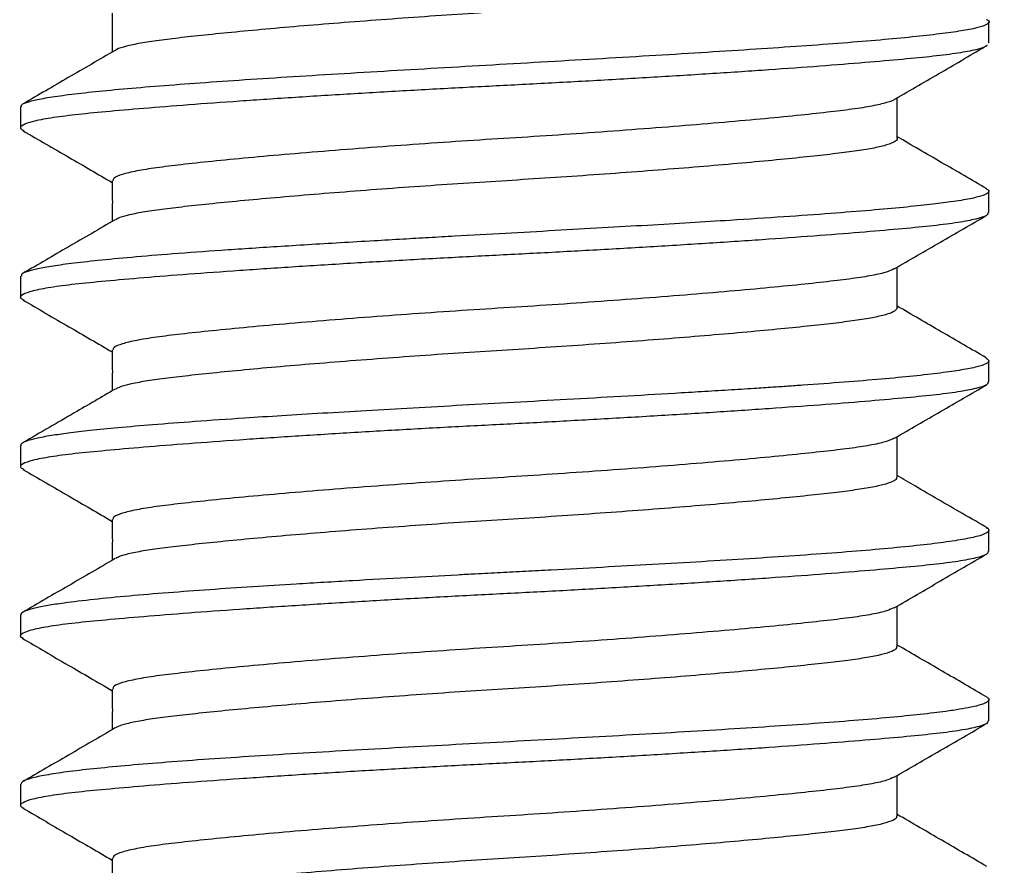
# Model space of a CAD drawing. Header units: millimetres. Extents: x 1580 to 3807, y -141 to 840.
# Drawn here: x 1886.851 to 1890.859, y 64.409 to 67.909 of the extents above; entities that cross this region are included whole.
import ezdxf

# ---------------------------------------------------------------- set-up
doc = ezdxf.new("R2010")
doc.units = ezdxf.units.MM

msp = doc.modelspace()

# ---------------------------------------------------------------- linework, layer by layer
at = {"color": 7, "linetype": 'Continuous', "lineweight": 25}
for p, q in [((1890.8561, 67.811), (1890.8561, 67.8985)), ((1886.8561, 67.5485), (1886.8561, 67.461)), ((1890.8561, 67.111), (1890.8561, 67.1985)), ((1886.8561, 66.8485), (1886.8561, 66.761)), ((1890.8561, 66.411), (1890.8561, 66.4985)), ((1886.8561, 66.1485), (1886.8561, 66.061)), ((1890.8561, 65.711), (1890.8561, 65.7985)), ((1886.8561, 65.4484), (1886.8561, 65.361)), ((1890.8561, 65.011), (1890.8561, 65.0985)), ((1886.8561, 64.7495), (1886.8561, 64.661))]:
    msp.add_line(p, q, dxfattribs=at)
for points, knots in [([(1890.4751, 68.1173), (1890.4757, 68.1161), (1890.4788, 68.1104), (1890.4626, 68.1003), (1890.4262, 68.0871), (1890.3682, 68.0745), (1890.2927, 68.0627), (1890.1999, 68.0515), (1890.0896, 68.0394), (1889.9613, 68.0266), (1889.8167, 68.0133), (1889.6582, 67.9997), (1889.489, 67.9862), (1889.3125, 67.9729), (1889.1324, 67.9602), (1888.952, 67.9482), (1888.7718, 67.9371), (1888.5915, 67.9251), (1888.4113, 67.9124), (1888.2344, 67.8992), (1888.0646, 67.8857), (1887.9053, 67.8721), (1887.7597, 67.8587), (1887.6304, 67.8459), (1887.5188, 67.8337), (1887.425, 67.8225), (1887.348, 67.8108), (1887.2904, 67.7982), (1887.2569, 67.7882), (1887.2501, 67.7824), (1887.2485, 67.781)], [0, 0, 0, 0, 0.009734, 0.048231, 0.086402, 0.123998, 0.160795, 0.197054, 0.234124, 0.271927, 0.310227, 0.348774, 0.387304, 0.425555, 0.463278, 0.500243, 0.536479, 0.573387, 0.611068, 0.649293, 0.687812, 0.726366, 0.76469, 0.802532, 0.839657, 0.875939, 0.912677, 0.950228, 0.988369, 1, 1, 1, 1]), ([(1887.2349, 67.9423), (1887.2349, 67.913), (1887.2349, 67.8571), (1887.2349, 67.8011), (1887.2349, 67.7744)], [0, 0, 0, 0, 0.522778, 1, 1, 1, 1]), ([(1890.8461, 67.9087), (1890.8471, 67.9083), (1890.859, 67.9039), (1890.8578, 67.8954), (1890.8405, 67.8832), (1890.7947, 67.8709), (1890.7244, 67.8585), (1890.6297, 67.846), (1890.5121, 67.8335), (1890.3729, 67.8209), (1890.2141, 67.8082), (1890.0377, 67.7954), (1889.8459, 67.7826), (1889.6413, 67.7697), (1889.4265, 67.7567), (1889.2043, 67.7437), (1888.9776, 67.7305), (1888.7493, 67.7173), (1888.5224, 67.7042), (1888.2999, 67.6912), (1888.0845, 67.6782), (1887.8792, 67.6653), (1887.6865, 67.6524), (1887.509, 67.6397), (1887.349, 67.627), (1887.2085, 67.6144), (1887.0894, 67.6018), (1886.9933, 67.5893), (1886.9209, 67.5769), (1886.8754, 67.5646), (1886.8548, 67.5552), (1886.8581, 67.5498), (1886.8589, 67.5485)], [0, 0, 0, 0, 0.003016, 0.038081, 0.073291, 0.108502, 0.143714, 0.178927, 0.214139, 0.249353, 0.284567, 0.319782, 0.354998, 0.390214, 0.42543, 0.460648, 0.495866, 0.531083, 0.5663, 0.601515, 0.63673, 0.671945, 0.707158, 0.742371, 0.777584, 0.812795, 0.848007, 0.883217, 0.918427, 0.953637, 0.988845, 1, 1, 1, 1]), ([(1890.8476, 67.8022), (1890.8471, 67.8012), (1890.8443, 67.795), (1890.8061, 67.7841), (1890.7336, 67.7698), (1890.6307, 67.7566), (1890.502, 67.7441), (1890.3454, 67.7304), (1890.1604, 67.7158), (1889.9496, 67.7005), (1889.7191, 67.6851), (1889.4749, 67.67), (1889.225, 67.6555), (1888.9753, 67.642), (1888.7271, 67.6295), (1888.479, 67.6161), (1888.2307, 67.6017), (1887.9881, 67.5866), (1887.758, 67.5712), (1887.5476, 67.5559), (1887.3621, 67.5412), (1887.2054, 67.5274), (1887.0767, 67.5149), (1886.9756, 67.5016), (1886.9021, 67.4874), (1886.8611, 67.4725), (1886.8495, 67.4596), (1886.8653, 67.4519), (1886.8707, 67.4492)], [0, 0, 0, 0, 0.0084084, 0.0498584, 0.0899572, 0.1291459, 0.16774, 0.2072881, 0.2483805, 0.2899766, 0.3317196, 0.3732447, 0.4141985, 0.4535517, 0.4921097, 0.531502, 0.5717473, 0.6132805, 0.6550241, 0.6966135, 0.7376918, 0.7779284, 0.8165083, 0.8557379, 0.8958664, 0.9365909, 0.978324, 1, 1, 1, 1]), ([(1887.2463, 67.781), (1887.1818, 67.7435), (1887.0555, 67.6701), (1886.9291, 67.5967), (1886.8672, 67.5608)], [0, 0, 0, 0, 0.51019, 1, 1, 1, 1]), ([(1890.4699, 67.5812), (1890.5333, 67.618), (1890.6601, 67.6917), (1890.7869, 67.7654), (1890.8504, 67.8022)], [0, 0, 0, 0, 0.499829, 1, 1, 1, 1]), ([(1890.4692, 67.5812), (1890.469, 67.5809), (1890.4666, 67.5755), (1890.4362, 67.5654), (1890.378, 67.5511), (1890.2945, 67.5379), (1890.1902, 67.5254), (1890.0633, 67.5116), (1889.9133, 67.497), (1889.7424, 67.4818), (1889.5556, 67.4664), (1889.3577, 67.4512), (1889.1551, 67.4367), (1888.9527, 67.4232), (1888.7515, 67.4108), (1888.5504, 67.3973), (1888.3492, 67.3829), (1888.1525, 67.3678), (1887.966, 67.3524), (1887.7955, 67.3372), (1887.6451, 67.3225), (1887.5181, 67.3087), (1887.4139, 67.2962), (1887.3316, 67.2829), (1887.2731, 67.2687), (1887.2392, 67.255), (1887.2381, 67.2461), (1887.2376, 67.2422)], [0, 0, 0, 0, 0.0023918, 0.0454866, 0.0871745, 0.1279133, 0.168032, 0.2091456, 0.2518673, 0.2951147, 0.3385152, 0.3816883, 0.4242656, 0.4651758, 0.505257, 0.5462081, 0.5880487, 0.6312304, 0.6746316, 0.7178718, 0.7605789, 0.8024081, 0.8425121, 0.8832934, 0.9250124, 0.9673529, 1, 1, 1, 1]), ([(1890.4772, 67.4173), (1890.4772, 67.4463), (1890.4772, 67.5024), (1890.4772, 67.5585), (1890.4772, 67.5854)], [0, 0, 0, 0, 0.518702, 1, 1, 1, 1]), ([(1886.8663, 67.4492), (1886.9299, 67.4123), (1887.0528, 67.341), (1887.1756, 67.2696), (1887.2349, 67.2351)], [0, 0, 0, 0, 0.517105, 1, 1, 1, 1]), ([(1890.4761, 67.4173), (1890.4764, 67.4167), (1890.4799, 67.4117), (1890.4658, 67.4022), (1890.4327, 67.3889), (1890.3772, 67.3762), (1890.3042, 67.3643), (1890.2137, 67.3531), (1890.1058, 67.3411), (1889.98, 67.3284), (1889.8375, 67.3152), (1889.6808, 67.3016), (1889.5128, 67.288), (1889.3371, 67.2747), (1889.1573, 67.2619), (1888.9769, 67.2498), (1888.7966, 67.2386), (1888.6163, 67.2268), (1888.436, 67.2142), (1888.2584, 67.201), (1888.0874, 67.1875), (1887.9265, 67.1739), (1887.7789, 67.1605), (1887.6471, 67.1476), (1887.5331, 67.1354), (1887.4369, 67.1241), (1887.3575, 67.1125), (1887.2971, 67.1), (1887.2601, 67.0894), (1887.2516, 67.083), (1887.2489, 67.081)], [0, 0, 0, 0, 0.004422, 0.042945, 0.081176, 0.118866, 0.155786, 0.192022, 0.228976, 0.266692, 0.304939, 0.343468, 0.382016, 0.420322, 0.458133, 0.495216, 0.531479, 0.568265, 0.605853, 0.644018, 0.682514, 0.721079, 0.759451, 0.797374, 0.834612, 0.870972, 0.907583, 0.945036, 0.98311, 1, 1, 1, 1]), ([(1890.8473, 67.2094), (1890.7846, 67.2458), (1890.6612, 67.3174), (1890.5379, 67.3891), (1890.4772, 67.4244)], [0, 0, 0, 0, 0.507591, 1, 1, 1, 1]), ([(1887.2349, 67.2423), (1887.2349, 67.213), (1887.235, 67.1571), (1887.2349, 67.1011), (1887.2349, 67.0744)], [0, 0, 0, 0, 0.522976, 1, 1, 1, 1]), ([(1890.8468, 67.2087), (1890.8491, 67.2073), (1890.8541, 67.2042), (1890.8563, 67.2001), (1890.856, 67.1965), (1890.8542, 67.1936), (1890.8482, 67.1881), (1890.8292, 67.1797), (1890.7803, 67.1678), (1890.7071, 67.1557), (1890.6132, 67.1439), (1890.5034, 67.1323), (1890.367, 67.12), (1890.2024, 67.1069), (1890.0084, 67.0931), (1889.8114, 67.0803), (1889.6212, 67.0686), (1889.445, 67.0581), (1889.2579, 67.0474), (1889.0614, 67.0362), (1888.857, 67.0248), (1888.683, 67.015), (1888.5421, 67.0071), (1888.431, 67.0007), (1888.3083, 66.9936), (1888.1768, 66.9859), (1888.0432, 66.9778), (1887.8761, 66.9674), (1887.685, 66.9548), (1887.4838, 66.9402), (1887.3138, 66.9262), (1887.1741, 66.913), (1887.0633, 66.9005), (1886.9793, 66.8886), (1886.9191, 66.8774), (1886.8809, 66.8669), (1886.8585, 66.8574), (1886.8591, 66.8513), (1886.8594, 66.8485)], [0, 0, 0, 0, 0.012226, 0.026314, 0.035432, 0.043481, 0.051851, 0.082056, 0.115822, 0.153146, 0.183484, 0.215824, 0.250167, 0.286511, 0.324857, 0.365205, 0.393227, 0.422139, 0.451941, 0.482633, 0.514216, 0.546688, 0.563264, 0.580063, 0.599089, 0.621805, 0.644049, 0.66582, 0.707923, 0.748139, 0.78647, 0.822914, 0.857472, 0.890142, 0.920926, 0.949821, 0.976829, 1, 1, 1, 1]), ([(1890.853, 67.111), (1890.8522, 67.107), (1890.8504, 67.098), (1890.8072, 67.0841), (1890.7333, 67.0699), (1890.6308, 67.0566), (1890.502, 67.0441), (1890.3454, 67.0304), (1890.1604, 67.0158), (1889.9496, 67.0005), (1889.7191, 66.9851), (1889.4749, 66.97), (1889.225, 66.9555), (1888.9753, 66.942), (1888.7271, 66.9295), (1888.479, 66.9161), (1888.2307, 66.9017), (1887.9881, 66.8866), (1887.758, 66.8712), (1887.5476, 66.8559), (1887.3621, 66.8412), (1887.2054, 66.8274), (1887.0767, 66.8149), (1886.9756, 66.8016), (1886.9021, 66.7874), (1886.8612, 66.7725), (1886.8494, 66.7599), (1886.8645, 66.7524), (1886.8693, 66.75)], [0, 0, 0, 0, 0.031573, 0.072141, 0.111388, 0.149744, 0.187517, 0.226225, 0.266444, 0.307156, 0.348011, 0.388654, 0.428737, 0.467254, 0.504992, 0.543547, 0.582937, 0.623587, 0.664444, 0.705149, 0.745354, 0.784735, 0.822495, 0.860891, 0.900166, 0.940025, 0.980871, 1, 1, 1, 1]), ([(1890.4649, 66.8779), (1890.5284, 66.9149), (1890.6555, 66.9888), (1890.7826, 67.0625), (1890.8462, 67.0995)], [0, 0, 0, 0, 0.499742, 1, 1, 1, 1]), ([(1887.2463, 67.081), (1887.1819, 67.0436), (1887.0552, 66.9699), (1886.9285, 66.8964), (1886.8663, 66.8603)], [0, 0, 0, 0, 0.508633, 1, 1, 1, 1]), ([(1890.4631, 66.878), (1890.4546, 66.8737), (1890.4364, 66.8646), (1890.3771, 66.8511), (1890.2948, 66.8379), (1890.1902, 66.8254), (1890.0633, 66.8116), (1889.9133, 66.797), (1889.7424, 66.7818), (1889.5556, 66.7664), (1889.3577, 66.7512), (1889.1551, 66.7367), (1888.9527, 66.7232), (1888.7515, 66.7108), (1888.5504, 66.6973), (1888.3492, 66.6829), (1888.1525, 66.6678), (1887.966, 66.6524), (1887.7955, 66.6372), (1887.6451, 66.6225), (1887.5181, 66.6087), (1887.4139, 66.5962), (1887.3316, 66.5829), (1887.2731, 66.5687), (1887.2392, 66.555), (1887.2381, 66.5461), (1887.2376, 66.5422)], [0, 0, 0, 0, 0.036626, 0.078701, 0.119818, 0.160309, 0.201804, 0.244923, 0.288571, 0.332375, 0.375949, 0.418921, 0.460211, 0.500664, 0.541996, 0.584225, 0.627807, 0.671611, 0.715253, 0.758356, 0.800574, 0.84105, 0.88221, 0.924316, 0.96705, 1, 1, 1, 1]), ([(1890.4772, 66.7173), (1890.4772, 66.7463), (1890.4772, 66.8023), (1890.4772, 66.8582), (1890.4772, 66.8851)], [0, 0, 0, 0, 0.519669, 1, 1, 1, 1]), ([(1886.865, 66.75), (1886.9286, 66.7131), (1887.0519, 66.6415), (1887.1752, 66.5698), (1887.2349, 66.5351)], [0, 0, 0, 0, 0.515501, 1, 1, 1, 1]), ([(1890.4769, 66.7173), (1890.475, 66.7128), (1890.4711, 66.7039), (1890.4381, 66.6907), (1890.3861, 66.6779), (1890.3152, 66.6658), (1890.2272, 66.6547), (1890.1218, 66.6428), (1889.9983, 66.6302), (1889.858, 66.617), (1889.7031, 66.6035), (1889.5365, 66.5899), (1889.3616, 66.5765), (1889.1821, 66.5637), (1889.0017, 66.5514), (1888.8214, 66.5402), (1888.6412, 66.5285), (1888.4607, 66.516), (1888.2826, 66.5029), (1888.1104, 66.4894), (1887.9479, 66.4758), (1887.7983, 66.4624), (1887.6643, 66.4494), (1887.5477, 66.437), (1887.4491, 66.4256), (1887.3674, 66.4141), (1887.3043, 66.4017), (1887.2638, 66.3907), (1887.2533, 66.3838), (1887.2495, 66.3813)], [0, 0, 0, 0, 0.037681, 0.076008, 0.113826, 0.150904, 0.18719, 0.224062, 0.261725, 0.299953, 0.338499, 0.377101, 0.415496, 0.453429, 0.490664, 0.527029, 0.563727, 0.601257, 0.639396, 0.677902, 0.716513, 0.754967, 0.793007, 0.830391, 0.866904, 0.903422, 0.94081, 0.978852, 1, 1, 1, 1]), ([(1890.8453, 66.5106), (1890.7831, 66.5467), (1890.6604, 66.6179), (1890.5377, 66.6892), (1890.4772, 66.7244)], [0, 0, 0, 0, 0.5063274, 1, 1, 1, 1]), ([(1887.2349, 66.5423), (1887.2349, 66.513), (1887.235, 66.4571), (1887.2349, 66.4011), (1887.2349, 66.3744)], [0, 0, 0, 0, 0.523199, 1, 1, 1, 1]), ([(1890.8446, 66.5095), (1890.8498, 66.506), (1890.8613, 66.4981), (1890.8476, 66.486), (1890.81, 66.4733), (1890.7463, 66.4606), (1890.6584, 66.4479), (1890.5471, 66.4353), (1890.414, 66.4226), (1890.2606, 66.41), (1890.1271, 66.4002), (1890.026, 66.3932), (1889.9593, 66.3887), (1889.8775, 66.3834), (1889.7797, 66.3772), (1889.6704, 66.3705), (1889.524, 66.3618), (1889.3389, 66.3511), (1889.1157, 66.3386), (1888.8961, 66.3265), (1888.683, 66.3147), (1888.4789, 66.3033), (1888.2855, 66.2923), (1888.1042, 66.2816), (1887.9361, 66.2714), (1887.7579, 66.26), (1887.5771, 66.2476), (1887.4033, 66.2343), (1887.2594, 66.2219), (1887.1435, 66.2104), (1887.0527, 66.1997), (1886.9773, 66.1889), (1886.9201, 66.1783), (1886.8823, 66.168), (1886.8658, 66.1605), (1886.8595, 66.1555), (1886.8566, 66.1521), (1886.8565, 66.1498), (1886.8565, 66.1485)], [0, 0, 0, 0, 0.029516, 0.064659, 0.099798, 0.134938, 0.170077, 0.205215, 0.240354, 0.275493, 0.310631, 0.322349, 0.334067, 0.348187, 0.367176, 0.385896, 0.404347, 0.440424, 0.475426, 0.50935, 0.542199, 0.57397, 0.604664, 0.634282, 0.662823, 0.690286, 0.729447, 0.766187, 0.800505, 0.8324, 0.861872, 0.888921, 0.921209, 0.94919, 0.972862, 0.981688, 0.989723, 1, 1, 1, 1]), ([(1890.853, 66.411), (1890.8522, 66.407), (1890.8504, 66.398), (1890.8072, 66.3841), (1890.7333, 66.3699), (1890.6308, 66.3566), (1890.502, 66.3441), (1890.3454, 66.3304), (1890.1604, 66.3158), (1889.9496, 66.3005), (1889.7191, 66.2851), (1889.4749, 66.27), (1889.225, 66.2555), (1888.9753, 66.242), (1888.7271, 66.2295), (1888.479, 66.2161), (1888.2307, 66.2017), (1887.9881, 66.1866), (1887.758, 66.1712), (1887.5476, 66.1559), (1887.3621, 66.1412), (1887.2054, 66.1274), (1887.0767, 66.1149), (1886.9756, 66.1016), (1886.9021, 66.0874), (1886.8612, 66.0725), (1886.8494, 66.0597), (1886.865, 66.0521), (1886.8701, 66.0495)], [0, 0, 0, 0, 0.031532, 0.072049, 0.111245, 0.149552, 0.187277, 0.225935, 0.266102, 0.306762, 0.347566, 0.388156, 0.428188, 0.466655, 0.504345, 0.542851, 0.58219, 0.622789, 0.663593, 0.704246, 0.744399, 0.78373, 0.821442, 0.859788, 0.899013, 0.938821, 0.979615, 1, 1, 1, 1]), ([(1887.2469, 66.3814), (1887.1905, 66.3486), (1887.0639, 66.275), (1886.9371, 66.2014), (1886.8668, 66.1606)], [0, 0, 0, 0, 0.4449242, 1, 1, 1, 1]), ([(1890.466, 66.1786), (1890.5295, 66.2155), (1890.6564, 66.2893), (1890.7835, 66.363), (1890.847, 66.3999)], [0, 0, 0, 0, 0.4997771, 1, 1, 1, 1]), ([(1890.4646, 66.1786), (1890.4558, 66.1741), (1890.4372, 66.1648), (1890.3771, 66.1511), (1890.2948, 66.1379), (1890.1902, 66.1254), (1890.0633, 66.1116), (1889.9133, 66.097), (1889.7424, 66.0818), (1889.5556, 66.0664), (1889.3577, 66.0512), (1889.1551, 66.0367), (1888.9527, 66.0232), (1888.7515, 66.0108), (1888.5504, 65.9973), (1888.3492, 65.9829), (1888.1525, 65.9678), (1887.966, 65.9524), (1887.7955, 65.9372), (1887.6451, 65.9225), (1887.5181, 65.9087), (1887.4139, 65.8962), (1887.3316, 65.8829), (1887.2731, 65.8687), (1887.2392, 65.855), (1887.2381, 65.8461), (1887.2376, 65.8422)], [0, 0, 0, 0, 0.038426, 0.080422, 0.121463, 0.161878, 0.203296, 0.246334, 0.289901, 0.333622, 0.377115, 0.420007, 0.46122, 0.501597, 0.542851, 0.585002, 0.628503, 0.672225, 0.715785, 0.758808, 0.800947, 0.841347, 0.88243, 0.924458, 0.967111, 1, 1, 1, 1]), ([(1890.4772, 66.0173), (1890.4772, 66.0463), (1890.4772, 66.1023), (1890.4772, 66.1582), (1890.4772, 66.1851)], [0, 0, 0, 0, 0.519428, 1, 1, 1, 1]), ([(1886.8658, 66.0495), (1886.9293, 66.0127), (1887.0524, 65.9412), (1887.1754, 65.8697), (1887.2349, 65.8351)], [0, 0, 0, 0, 0.515822, 1, 1, 1, 1]), ([(1890.4757, 66.0173), (1890.4748, 66.0135), (1890.4728, 66.0051), (1890.4436, 65.9925), (1890.3944, 65.9797), (1890.326, 65.9675), (1890.2403, 65.9562), (1890.1373, 65.9445), (1890.0164, 65.932), (1889.8782, 65.9189), (1889.7252, 65.9054), (1889.56, 65.8918), (1889.386, 65.8783), (1889.2069, 65.8654), (1889.0265, 65.853), (1888.8462, 65.8417), (1888.666, 65.8302), (1888.4855, 65.8177), (1888.3068, 65.8047), (1888.1336, 65.7913), (1887.9696, 65.7777), (1887.818, 65.7642), (1887.6817, 65.7511), (1887.5627, 65.7387), (1887.4616, 65.7271), (1887.3776, 65.7158), (1887.3119, 65.7035), (1887.2675, 65.692), (1887.2546, 65.6845), (1887.2494, 65.6815)], [0, 0, 0, 0, 0.032393, 0.070782, 0.108697, 0.145901, 0.18225, 0.219008, 0.256587, 0.294764, 0.333294, 0.371916, 0.410368, 0.448391, 0.485747, 0.522224, 0.558804, 0.596244, 0.634326, 0.672808, 0.711433, 0.749937, 0.788061, 0.825561, 0.862217, 0.898631, 0.935924, 0.973902, 1, 1, 1, 1]), ([(1890.852, 65.8067), (1890.8176, 65.8266), (1890.7531, 65.8637), (1890.6479, 65.9243), (1890.5546, 65.979), (1890.5019, 66.0099), (1890.4772, 66.0244)], [0, 0, 0, 0, 0.29147, 0.546184, 0.787337, 1, 1, 1, 1]), ([(1890.845, 65.8099), (1890.8479, 65.8083), (1890.8564, 65.8037), (1890.8573, 65.7959), (1890.8461, 65.7849), (1890.8103, 65.7724), (1890.7421, 65.7585), (1890.6476, 65.7449), (1890.5293, 65.7315), (1890.3897, 65.7184), (1890.2314, 65.7055), (1890.0573, 65.6929), (1889.8702, 65.6806), (1889.673, 65.6685), (1889.4686, 65.6567), (1889.2598, 65.6451), (1889.0836, 65.6356), (1888.9431, 65.6282), (1888.8385, 65.6227), (1888.7444, 65.6178), (1888.6153, 65.611), (1888.4446, 65.6018), (1888.2202, 65.5893), (1888.007, 65.5768), (1887.8101, 65.5644), (1887.6326, 65.5524), (1887.4606, 65.5398), (1887.2991, 65.5263), (1887.1533, 65.5122), (1887.0437, 65.499), (1886.9654, 65.487), (1886.912, 65.4764), (1886.8797, 65.4669), (1886.8631, 65.4587), (1886.8563, 65.453), (1886.8568, 65.4496), (1886.857, 65.4484)], [0, 0, 0, 0, 0.012605, 0.036856, 0.062255, 0.099968, 0.137238, 0.174062, 0.210443, 0.246379, 0.28187, 0.316918, 0.35152, 0.385678, 0.419392, 0.452661, 0.485486, 0.501737, 0.517877, 0.533906, 0.545303, 0.577886, 0.613678, 0.652679, 0.684045, 0.717218, 0.752196, 0.788979, 0.827567, 0.86796, 0.895902, 0.924648, 0.954196, 0.972315, 0.990724, 1, 1, 1, 1]), ([(1887.2349, 65.8423), (1887.2349, 65.813), (1887.235, 65.757), (1887.2349, 65.7011), (1887.2349, 65.6745)], [0, 0, 0, 0, 0.5234, 1, 1, 1, 1]), ([(1890.853, 65.711), (1890.8522, 65.707), (1890.8504, 65.698), (1890.8072, 65.6841), (1890.7333, 65.6699), (1890.6308, 65.6566), (1890.502, 65.6441), (1890.3454, 65.6304), (1890.1604, 65.6158), (1889.9496, 65.6005), (1889.7191, 65.5851), (1889.4749, 65.57), (1889.225, 65.5555), (1888.9753, 65.542), (1888.7271, 65.5295), (1888.479, 65.5161), (1888.2307, 65.5017), (1887.9881, 65.4866), (1887.758, 65.4712), (1887.5476, 65.4559), (1887.3621, 65.4412), (1887.2054, 65.4274), (1887.0767, 65.4149), (1886.9756, 65.4016), (1886.902, 65.3874), (1886.8615, 65.3725), (1886.8492, 65.3605), (1886.8626, 65.3537), (1886.8661, 65.3519)], [0, 0, 0, 0, 0.031735, 0.072512, 0.11196, 0.150513, 0.188481, 0.227387, 0.267813, 0.308734, 0.3498, 0.390651, 0.43094, 0.469655, 0.507587, 0.54634, 0.585932, 0.626792, 0.667858, 0.708772, 0.749184, 0.788768, 0.826722, 0.865315, 0.904792, 0.944856, 0.985911, 1, 1, 1, 1]), ([(1890.465, 65.478), (1890.5285, 65.5149), (1890.6555, 65.5888), (1890.7826, 65.6625), (1890.8462, 65.6994)], [0, 0, 0, 0, 0.499763, 1, 1, 1, 1]), ([(1887.2471, 65.6815), (1887.1826, 65.644), (1887.0557, 65.5702), (1886.9287, 65.4965), (1886.8662, 65.4603)], [0, 0, 0, 0, 0.507781, 1, 1, 1, 1]), ([(1890.4633, 65.478), (1890.4548, 65.4738), (1890.4365, 65.4646), (1890.3771, 65.4511), (1890.2948, 65.4379), (1890.1902, 65.4254), (1890.0633, 65.4116), (1889.9133, 65.397), (1889.7424, 65.3818), (1889.5556, 65.3664), (1889.3577, 65.3512), (1889.1551, 65.3367), (1888.9527, 65.3232), (1888.7515, 65.3108), (1888.5504, 65.2973), (1888.3492, 65.2829), (1888.1525, 65.2678), (1887.966, 65.2524), (1887.7955, 65.2372), (1887.6451, 65.2225), (1887.5181, 65.2087), (1887.4139, 65.1962), (1887.3316, 65.1829), (1887.2731, 65.1687), (1887.2392, 65.155), (1887.2381, 65.1461), (1887.2376, 65.1422)], [0, 0, 0, 0, 0.036811, 0.078878, 0.119987, 0.160471, 0.201958, 0.245068, 0.288708, 0.332503, 0.376069, 0.419033, 0.460315, 0.50076, 0.542084, 0.584305, 0.627879, 0.671674, 0.715308, 0.758403, 0.800612, 0.841081, 0.882233, 0.924331, 0.967056, 1, 1, 1, 1]), ([(1890.4772, 65.3173), (1890.4772, 65.3463), (1890.4772, 65.4022), (1890.4772, 65.4582), (1890.4772, 65.4851)], [0, 0, 0, 0, 0.519279, 1, 1, 1, 1]), ([(1886.8621, 65.3519), (1886.9256, 65.3151), (1887.0498, 65.243), (1887.1741, 65.1707), (1887.2349, 65.1354)], [0, 0, 0, 0, 0.5103799, 1, 1, 1, 1]), ([(1890.4749, 65.3173), (1890.4747, 65.3141), (1890.4744, 65.3064), (1890.4488, 65.2943), (1890.4025, 65.2814), (1890.3365, 65.2691), (1890.2532, 65.2578), (1890.1525, 65.2462), (1890.0341, 65.2337), (1889.8982, 65.2207), (1889.747, 65.2072), (1889.5833, 65.1936), (1889.4103, 65.1802), (1889.2318, 65.1671), (1889.0513, 65.1547), (1888.871, 65.1432), (1888.6908, 65.1318), (1888.5103, 65.1195), (1888.3312, 65.1065), (1888.157, 65.0931), (1887.9915, 65.0795), (1887.838, 65.066), (1887.6995, 65.0529), (1887.578, 65.0403), (1887.4745, 65.0286), (1887.3882, 65.0174), (1887.3199, 65.0052), (1887.2711, 64.9932), (1887.2557, 64.9851), (1887.2487, 64.9815)], [0, 0, 0, 0, 0.027087, 0.065525, 0.103522, 0.14084, 0.177277, 0.213909, 0.251391, 0.289502, 0.328001, 0.36663, 0.405123, 0.443222, 0.480686, 0.517296, 0.553752, 0.591088, 0.629098, 0.667544, 0.706167, 0.744706, 0.7829, 0.820502, 0.857289, 0.893627, 0.93081, 0.96871, 1, 1, 1, 1]), ([(1890.8492, 65.108), (1890.787, 65.1441), (1890.663, 65.2161), (1890.539, 65.2882), (1890.4772, 65.3241)], [0, 0, 0, 0, 0.5012703, 1, 1, 1, 1]), ([(1887.2349, 65.1423), (1887.2349, 65.113), (1887.235, 65.057), (1887.2349, 65.0011), (1887.2349, 64.9745)], [0, 0, 0, 0, 0.523596, 1, 1, 1, 1]), ([(1890.8489, 65.1075), (1890.8502, 65.1068), (1890.858, 65.1026), (1890.857, 65.0957), (1890.8482, 65.0872), (1890.8323, 65.0802), (1890.8107, 65.0735), (1890.7803, 65.0664), (1890.7367, 65.0584), (1890.67, 65.0485), (1890.5764, 65.0372), (1890.4491, 65.0245), (1890.3013, 65.0119), (1890.1349, 64.9993), (1889.9522, 64.9868), (1889.7553, 64.9743), (1889.5469, 64.9618), (1889.3297, 64.9494), (1889.1064, 64.937), (1888.8798, 64.9247), (1888.653, 64.9124), (1888.4286, 64.9001), (1888.209, 64.8879), (1887.997, 64.8756), (1887.7957, 64.8631), (1887.6083, 64.8506), (1887.4372, 64.838), (1887.2847, 64.8253), (1887.1528, 64.8125), (1887.0432, 64.7997), (1886.9573, 64.7867), (1886.8969, 64.7737), (1886.8614, 64.7613), (1886.8589, 64.7532), (1886.8577, 64.7495)], [0, 0, 0, 0, 0.005495, 0.033366, 0.05494, 0.073817, 0.089996, 0.109166, 0.132652, 0.156139, 0.191357, 0.226575, 0.261793, 0.29701, 0.332227, 0.367443, 0.40266, 0.437876, 0.473091, 0.508306, 0.543521, 0.578736, 0.614003, 0.649581, 0.68516, 0.72074, 0.756321, 0.791902, 0.827484, 0.863066, 0.89865, 0.934234, 0.969818, 1, 1, 1, 1]), ([(1890.853, 65.011), (1890.8522, 65.007), (1890.8504, 64.998), (1890.8072, 64.9841), (1890.7333, 64.9699), (1890.6308, 64.9566), (1890.502, 64.9441), (1890.3454, 64.9304), (1890.1604, 64.9158), (1889.9496, 64.9005), (1889.7191, 64.8851), (1889.4749, 64.87), (1889.225, 64.8555), (1888.9753, 64.842), (1888.7271, 64.8295), (1888.479, 64.8161), (1888.2307, 64.8017), (1887.9881, 64.7866), (1887.758, 64.7712), (1887.5476, 64.7559), (1887.3621, 64.7412), (1887.2054, 64.7274), (1887.0767, 64.7149), (1886.9756, 64.7016), (1886.9021, 64.6874), (1886.8612, 64.6725), (1886.8494, 64.6598), (1886.8649, 64.6521), (1886.87, 64.6496)], [0, 0, 0, 0, 0.031537, 0.072061, 0.111263, 0.149576, 0.187308, 0.225972, 0.266146, 0.306812, 0.347622, 0.388219, 0.428258, 0.466731, 0.504428, 0.542939, 0.582285, 0.62289, 0.663701, 0.704361, 0.744521, 0.783858, 0.821576, 0.859929, 0.89916, 0.938974, 0.979775, 1, 1, 1, 1]), ([(1887.2471, 64.9815), (1887.1827, 64.9441), (1887.056, 64.8704), (1886.9292, 64.7968), (1886.8668, 64.7606)], [0, 0, 0, 0, 0.508306, 1, 1, 1, 1]), ([(1890.4647, 64.7778), (1890.5282, 64.8147), (1890.6552, 64.8886), (1890.7823, 64.9624), (1890.8459, 64.9992)], [0, 0, 0, 0, 0.499762, 1, 1, 1, 1]), ([(1890.4629, 64.7779), (1890.4545, 64.7736), (1890.4363, 64.7645), (1890.3771, 64.7511), (1890.2948, 64.7379), (1890.1902, 64.7254), (1890.0633, 64.7116), (1889.9133, 64.697), (1889.7424, 64.6818), (1889.5556, 64.6664), (1889.3577, 64.6512), (1889.1551, 64.6367), (1888.9527, 64.6232), (1888.7515, 64.6108), (1888.5504, 64.5973), (1888.3492, 64.5829), (1888.1525, 64.5678), (1887.966, 64.5524), (1887.7955, 64.5372), (1887.6451, 64.5225), (1887.5181, 64.5087), (1887.4139, 64.4962), (1887.3316, 64.4829), (1887.2731, 64.4687), (1887.2392, 64.455), (1887.2381, 64.4461), (1887.2376, 64.4422)], [0, 0, 0, 0, 0.036337, 0.078425, 0.119554, 0.160057, 0.201565, 0.244696, 0.288358, 0.332174, 0.375761, 0.418747, 0.460049, 0.500515, 0.541858, 0.5841, 0.627695, 0.671513, 0.715167, 0.758284, 0.800514, 0.841002, 0.882175, 0.924293, 0.96704, 1, 1, 1, 1]), ([(1890.4772, 64.6173), (1890.4772, 64.6463), (1890.4772, 64.7022), (1890.4772, 64.7582), (1890.4772, 64.7851)], [0, 0, 0, 0, 0.519083, 1, 1, 1, 1]), ([(1886.8657, 64.6496), (1886.9293, 64.6127), (1887.0524, 64.5412), (1887.1755, 64.4697), (1887.2349, 64.4351)], [0, 0, 0, 0, 0.516606, 1, 1, 1, 1]), ([(1890.4745, 64.6173), (1890.4748, 64.6147), (1890.4759, 64.6076), (1890.4535, 64.5962), (1890.4101, 64.5831), (1890.3466, 64.5707), (1890.2656, 64.5593), (1890.1674, 64.5479), (1890.0514, 64.5355), (1889.9179, 64.5225), (1889.7687, 64.5091), (1889.6065, 64.4955), (1889.4346, 64.482), (1889.2565, 64.4689), (1889.0761, 64.4564), (1888.8958, 64.4447), (1888.7156, 64.4334), (1888.5352, 64.4212), (1888.3556, 64.4084), (1888.1806, 64.395), (1888.0137, 64.3814), (1887.8583, 64.3679), (1887.7176, 64.3547), (1887.5936, 64.342), (1887.4877, 64.3301), (1887.3991, 64.319), (1887.3282, 64.3069), (1887.275, 64.2944), (1887.2568, 64.2858), (1887.2479, 64.2816)], [0, 0, 0, 0, 0.0217809, 0.0602744, 0.0983614, 0.1358003, 0.1723742, 0.2088888, 0.2462798, 0.2843332, 0.3228088, 0.3614495, 0.3999914, 0.4381747, 0.4757539, 0.5125071, 0.5488842, 0.5861244, 0.62407, 0.662485, 0.7011146, 0.7396954, 0.7779661, 0.8156778, 0.8526034, 0.8889126, 0.9259945, 0.9638238, 1, 1, 1, 1]), ([(1890.8471, 64.4094), (1890.7853, 64.4453), (1890.6619, 64.5169), (1890.5386, 64.5885), (1890.4772, 64.6243)], [0, 0, 0, 0, 0.501559, 1, 1, 1, 1]), ([(1887.2349, 64.4423), (1887.2349, 64.413), (1887.235, 64.357), (1887.2349, 64.3011), (1887.2349, 64.2745)], [0, 0, 0, 0, 0.52379, 1, 1, 1, 1])]:
    msp.add_open_spline(points, degree=3, knots=knots, dxfattribs=at)

doc.saveas('drawing.dxf')
